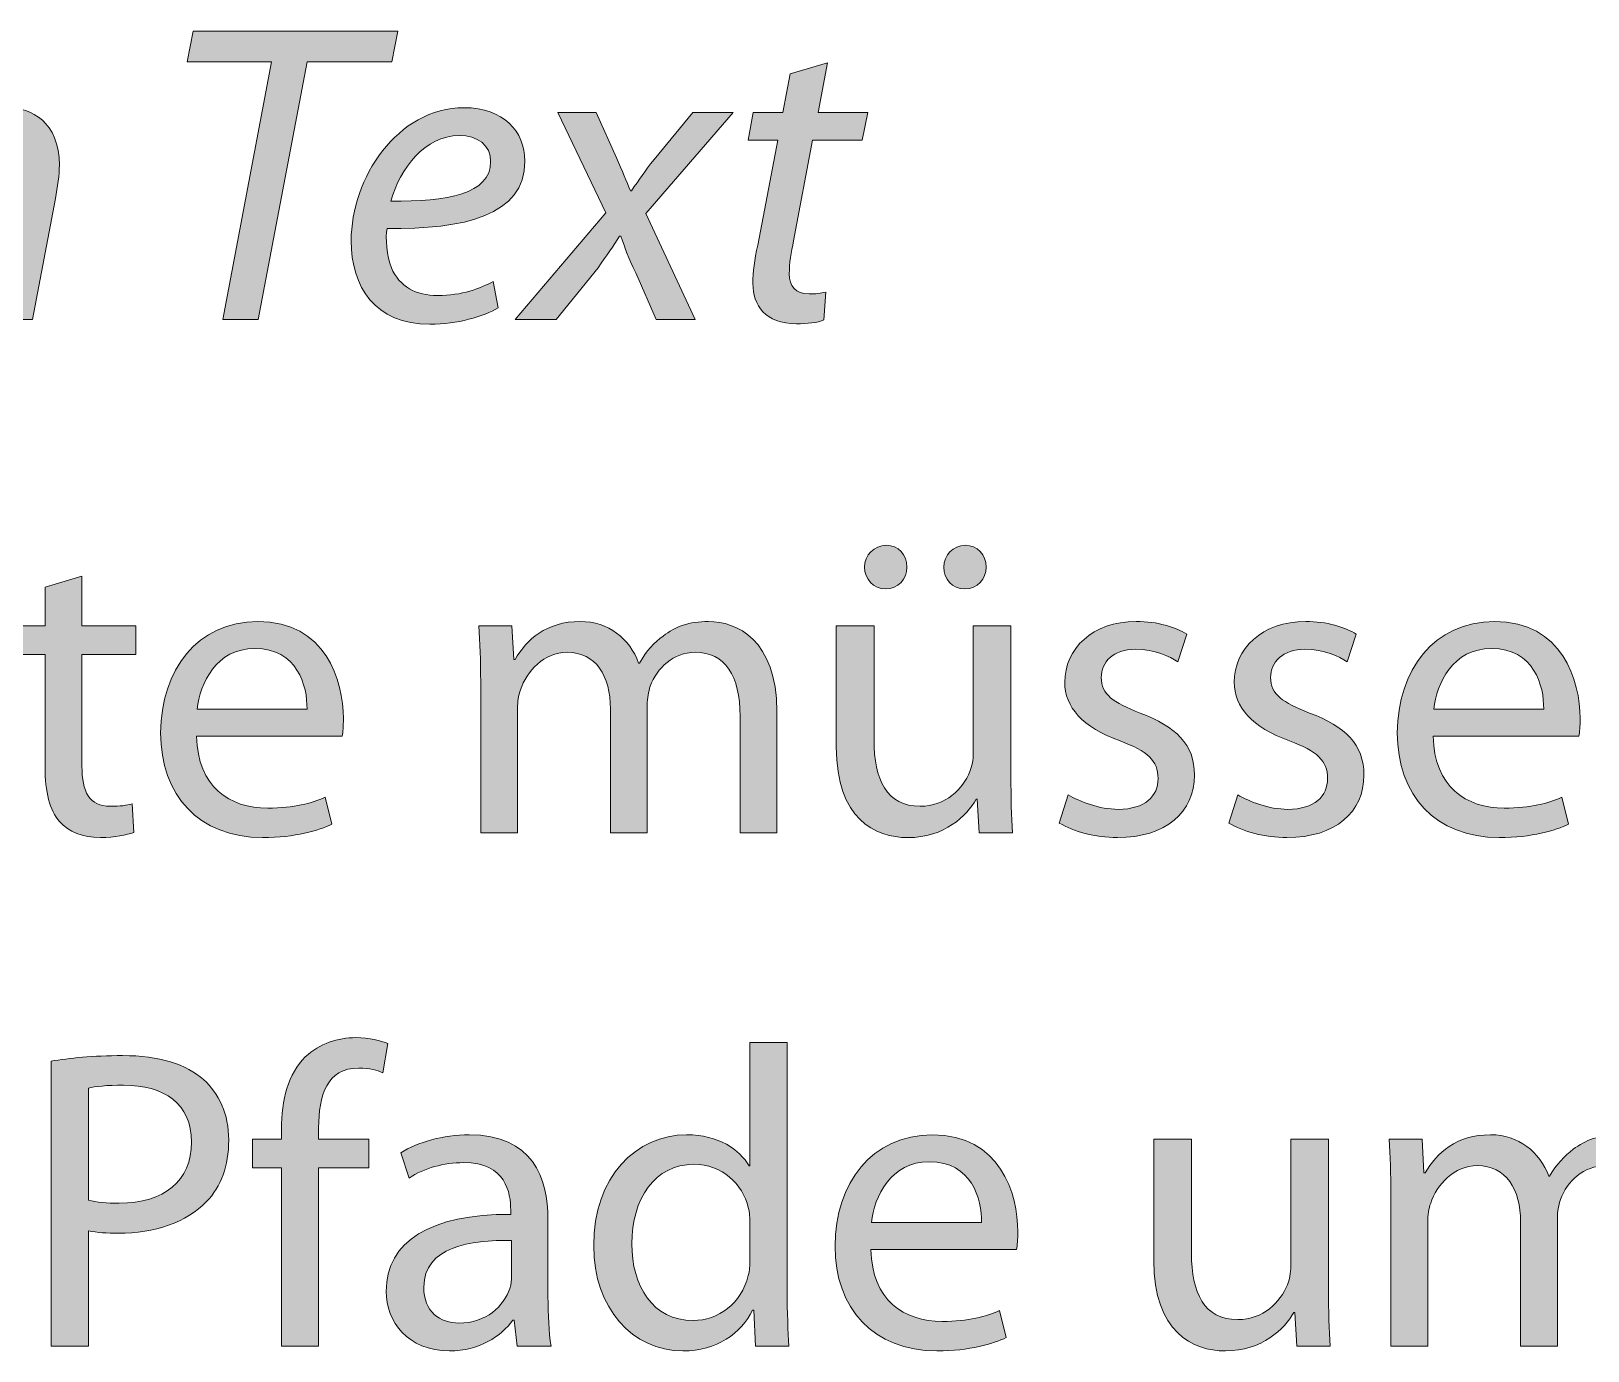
# Model space of a CAD drawing. Header units: inches. Extents: x 0 to 395, y 0 to 191.
# Drawn here: x 359.15 to 376.61, y 140.39 to 155.2 of the extents above; entities that cross this region are included whole.
import ezdxf

# ---------------------------------------------------------------- set-up
doc = ezdxf.new("R2010")
doc.units = ezdxf.units.IN
doc.header["$MEASUREMENT"] = 0
doc.layers.add('Template', color=7, linetype='Continuous')

# ---------------------------------------------------------------- blocks, each defined once
blk = doc.blocks.new('block 3')
at = {"layer": 'Template', "true_color": 0xf6921e}
h = blk.add_hatch(color=30, dxfattribs=at)
h.dxf.hatch_style = 2
h.paths.add_polyline_path([(361.847, 154.853), (360.901, 154.853), (360.968, 155.198), (363.263, 155.198), (363.196, 154.853), (362.246, 154.853), (361.698, 151.962), (361.3, 151.962)])
h = blk.add_hatch(color=30, dxfattribs=at)
h.dxf.hatch_style = 2
edge = h.paths.add_edge_path()
edge.add_spline(control_points=[(368.082, 154.843), (368.082, 154.843), (367.977, 154.286), (367.977, 154.286), (367.977, 154.286), (368.534, 154.286), (368.534, 154.286), (368.534, 154.286), (368.471, 153.974), (368.471, 153.974), (368.471, 153.974), (367.914, 153.974), (367.914, 153.974), (367.914, 153.974), (367.703, 152.845), (367.703, 152.845), (367.674, 152.716), (367.655, 152.596), (367.655, 152.476), (367.655, 152.337), (367.722, 152.25), (367.876, 152.25), (367.948, 152.25), (368.01, 152.255), (368.063, 152.269), (368.063, 152.269), (368.044, 151.957), (368.044, 151.957), (367.972, 151.928), (367.851, 151.914), (367.736, 151.914), (367.386, 151.914), (367.246, 152.125), (367.246, 152.366), (367.246, 152.5), (367.266, 152.629), (367.3, 152.798), (367.3, 152.798), (367.525, 153.974), (367.525, 153.974), (367.525, 153.974), (367.194, 153.974), (367.194, 153.974), (367.194, 153.974), (367.251, 154.286), (367.251, 154.286), (367.251, 154.286), (367.583, 154.286), (367.583, 154.286), (367.583, 154.286), (367.664, 154.718), (367.664, 154.718), (367.664, 154.718), (368.082, 154.843), (368.082, 154.843)], knot_values=[0, 0, 0, 0, 1, 1, 1, 2, 2, 2, 3, 3, 3, 4, 4, 4, 5, 5, 5, 6, 6, 6, 7, 7, 7, 8, 8, 8, 9, 9, 9, 10, 10, 10, 11, 11, 11, 12, 12, 12, 13, 13, 13, 14, 14, 14, 15, 15, 15, 16, 16, 16, 17, 17, 17, 18, 18, 18, 18], degree=3, periodic=1)
h = blk.add_hatch(color=30, dxfattribs=at)
h.dxf.hatch_style = 2
edge = h.paths.add_edge_path()
edge.add_spline(control_points=[(357.292, 151.962), (357.292, 151.962), (357.599, 153.609), (357.599, 153.609), (357.652, 153.868), (357.685, 154.094), (357.709, 154.286), (357.709, 154.286), (358.065, 154.286), (358.065, 154.286), (358.065, 154.286), (358.007, 153.83), (358.007, 153.83), (358.007, 153.83), (358.016, 153.83), (358.016, 153.83), (358.223, 154.156), (358.54, 154.339), (358.876, 154.339), (359.155, 154.339), (359.467, 154.18), (359.467, 153.695), (359.467, 153.59), (359.448, 153.446), (359.423, 153.321), (359.423, 153.321), (359.164, 151.962), (359.164, 151.962), (359.164, 151.962), (358.77, 151.962), (358.77, 151.962), (358.77, 151.962), (359.025, 153.306), (359.025, 153.306), (359.039, 153.398), (359.054, 153.503), (359.054, 153.604), (359.054, 153.835), (358.962, 154.007), (358.689, 154.007), (358.405, 154.007), (358.002, 153.667), (357.897, 153.09), (357.897, 153.09), (357.685, 151.962), (357.685, 151.962), (357.685, 151.962), (357.292, 151.962), (357.292, 151.962)], knot_values=[0, 0, 0, 0, 1, 1, 1, 2, 2, 2, 3, 3, 3, 4, 4, 4, 5, 5, 5, 6, 6, 6, 7, 7, 7, 8, 8, 8, 9, 9, 9, 10, 10, 10, 11, 11, 11, 12, 12, 12, 13, 13, 13, 14, 14, 14, 15, 15, 15, 16, 16, 16, 16], degree=3, periodic=1)
h = blk.add_hatch(color=30, dxfattribs=at)
h.dxf.hatch_style = 2
edge = h.paths.add_edge_path()
edge.add_spline(control_points=[(364.391, 152.092), (364.218, 151.996), (363.935, 151.909), (363.623, 151.909), (363.008, 151.909), (362.74, 152.332), (362.74, 152.845), (362.74, 153.547), (363.258, 154.339), (364.007, 154.339), (364.449, 154.339), (364.689, 154.075), (364.689, 153.739), (364.689, 153.129), (364.002, 152.971), (363.143, 152.985), (363.123, 152.884), (363.138, 152.668), (363.191, 152.543), (363.282, 152.332), (363.469, 152.231), (363.709, 152.231), (363.983, 152.231), (364.189, 152.313), (364.333, 152.389), (364.333, 152.389), (364.391, 152.092), (364.391, 152.092)], knot_values=[0, 0, 0, 0, 1, 1, 1, 2, 2, 2, 3, 3, 3, 4, 4, 4, 5, 5, 5, 6, 6, 6, 7, 7, 7, 8, 8, 8, 9, 9, 9, 9], degree=3, periodic=1)
edge = h.paths.add_edge_path()
edge.add_spline(control_points=[(363.95, 154.027), (363.57, 154.027), (363.287, 153.657), (363.186, 153.292), (363.815, 153.283), (364.305, 153.369), (364.305, 153.734), (364.305, 153.921), (364.161, 154.027), (363.95, 154.027)], knot_values=[0, 0, 0, 0, 1, 1, 1, 2, 2, 2, 3, 3, 3, 3], degree=3, periodic=1)
h = blk.add_hatch(color=30, dxfattribs=at)
h.dxf.hatch_style = 2
edge = h.paths.add_edge_path()
edge.add_spline(control_points=[(365.49, 154.286), (365.49, 154.286), (365.715, 153.777), (365.715, 153.777), (365.783, 153.628), (365.826, 153.513), (365.874, 153.407), (365.874, 153.407), (365.884, 153.407), (365.884, 153.407), (365.975, 153.537), (366.028, 153.619), (366.138, 153.758), (366.138, 153.758), (366.571, 154.286), (366.571, 154.286), (366.571, 154.286), (367.027, 154.286), (367.027, 154.286), (367.027, 154.286), (366.047, 153.153), (366.047, 153.153), (366.047, 153.153), (366.599, 151.962), (366.599, 151.962), (366.599, 151.962), (366.162, 151.962), (366.162, 151.962), (366.162, 151.962), (365.932, 152.485), (365.932, 152.485), (365.85, 152.658), (365.816, 152.75), (365.764, 152.899), (365.764, 152.899), (365.749, 152.899), (365.749, 152.899), (365.682, 152.788), (365.61, 152.683), (365.509, 152.543), (365.509, 152.543), (365.039, 151.962), (365.039, 151.962), (365.039, 151.962), (364.578, 151.962), (364.578, 151.962), (364.578, 151.962), (365.596, 153.158), (365.596, 153.158), (365.596, 153.158), (365.058, 154.286), (365.058, 154.286), (365.058, 154.286), (365.49, 154.286), (365.49, 154.286)], knot_values=[0, 0, 0, 0, 1, 1, 1, 2, 2, 2, 3, 3, 3, 4, 4, 4, 5, 5, 5, 6, 6, 6, 7, 7, 7, 8, 8, 8, 9, 9, 9, 10, 10, 10, 11, 11, 11, 12, 12, 12, 13, 13, 13, 14, 14, 14, 15, 15, 15, 16, 16, 16, 17, 17, 17, 18, 18, 18, 18], degree=3, periodic=1)
h = blk.add_hatch(color=30, dxfattribs=at)
h.dxf.hatch_style = 2
edge = h.paths.add_edge_path()
edge.add_spline(control_points=[(370.141, 146.841), (370.141, 146.596), (370.146, 146.385), (370.16, 146.202), (370.16, 146.202), (369.786, 146.202), (369.786, 146.202), (369.786, 146.202), (369.762, 146.581), (369.762, 146.581), (369.762, 146.581), (369.752, 146.581), (369.752, 146.581), (369.647, 146.394), (369.397, 146.149), (368.984, 146.149), (368.619, 146.149), (368.182, 146.356), (368.182, 147.167), (368.182, 147.167), (368.182, 148.526), (368.182, 148.526), (368.182, 148.526), (368.605, 148.526), (368.605, 148.526), (368.605, 148.526), (368.605, 147.244), (368.605, 147.244), (368.605, 146.802), (368.744, 146.5), (369.123, 146.5), (369.407, 146.5), (369.604, 146.697), (369.68, 146.889), (369.704, 146.946), (369.719, 147.023), (369.719, 147.105), (369.719, 147.105), (369.719, 148.526), (369.719, 148.526), (369.719, 148.526), (370.141, 148.526), (370.141, 148.526), (370.141, 148.526), (370.141, 146.841), (370.141, 146.841)], knot_values=[0, 0, 0, 0, 1, 1, 1, 2, 2, 2, 3, 3, 3, 4, 4, 4, 5, 5, 5, 6, 6, 6, 7, 7, 7, 8, 8, 8, 9, 9, 9, 10, 10, 10, 11, 11, 11, 12, 12, 12, 13, 13, 13, 14, 14, 14, 15, 15, 15, 15], degree=3, periodic=1)
edge = h.paths.add_edge_path()
edge.add_spline(control_points=[(368.499, 149.184), (368.499, 149.318), (368.605, 149.429), (368.744, 149.429), (368.874, 149.429), (368.975, 149.323), (368.975, 149.184), (368.975, 149.054), (368.878, 148.939), (368.734, 148.939), (368.6, 148.939), (368.499, 149.054), (368.499, 149.184)], knot_values=[0, 0, 0, 0, 1, 1, 1, 2, 2, 2, 3, 3, 3, 4, 4, 4, 4], degree=3, periodic=1)
edge = h.paths.add_edge_path()
edge.add_spline(control_points=[(369.387, 149.184), (369.387, 149.318), (369.493, 149.429), (369.628, 149.429), (369.762, 149.429), (369.863, 149.323), (369.863, 149.184), (369.863, 149.054), (369.767, 148.939), (369.623, 148.939), (369.483, 148.939), (369.387, 149.054), (369.387, 149.184)], knot_values=[0, 0, 0, 0, 1, 1, 1, 2, 2, 2, 3, 3, 3, 4, 4, 4, 4], degree=3, periodic=1)
h = blk.add_hatch(color=30, dxfattribs=at)
h.dxf.hatch_style = 2
edge = h.paths.add_edge_path()
edge.add_spline(control_points=[(359.72, 149.083), (359.72, 149.083), (359.72, 148.526), (359.72, 148.526), (359.72, 148.526), (360.325, 148.526), (360.325, 148.526), (360.325, 148.526), (360.325, 148.204), (360.325, 148.204), (360.325, 148.204), (359.72, 148.204), (359.72, 148.204), (359.72, 148.204), (359.72, 146.951), (359.72, 146.951), (359.72, 146.663), (359.802, 146.5), (360.037, 146.5), (360.152, 146.5), (360.22, 146.509), (360.282, 146.529), (360.282, 146.529), (360.301, 146.207), (360.301, 146.207), (360.22, 146.178), (360.09, 146.149), (359.927, 146.149), (359.73, 146.149), (359.572, 146.216), (359.471, 146.327), (359.355, 146.457), (359.307, 146.663), (359.307, 146.936), (359.307, 146.936), (359.307, 148.204), (359.307, 148.204), (359.307, 148.204), (358.947, 148.204), (358.947, 148.204), (358.947, 148.204), (358.947, 148.526), (358.947, 148.526), (358.947, 148.526), (359.307, 148.526), (359.307, 148.526), (359.307, 148.526), (359.307, 148.958), (359.307, 148.958), (359.307, 148.958), (359.72, 149.083), (359.72, 149.083)], knot_values=[0, 0, 0, 0, 1, 1, 1, 2, 2, 2, 3, 3, 3, 4, 4, 4, 5, 5, 5, 6, 6, 6, 7, 7, 7, 8, 8, 8, 9, 9, 9, 10, 10, 10, 11, 11, 11, 12, 12, 12, 13, 13, 13, 14, 14, 14, 15, 15, 15, 16, 16, 16, 17, 17, 17, 17], degree=3, periodic=1)
h = blk.add_hatch(color=30, dxfattribs=at)
h.dxf.hatch_style = 2
edge = h.paths.add_edge_path()
edge.add_spline(control_points=[(361.007, 147.287), (361.016, 146.716), (361.376, 146.48), (361.804, 146.48), (362.106, 146.48), (362.293, 146.533), (362.447, 146.601), (362.447, 146.601), (362.524, 146.298), (362.524, 146.298), (362.375, 146.231), (362.116, 146.149), (361.746, 146.149), (361.031, 146.149), (360.603, 146.624), (360.603, 147.325), (360.603, 148.026), (361.016, 148.574), (361.693, 148.574), (362.456, 148.574), (362.653, 147.911), (362.653, 147.484), (362.653, 147.397), (362.649, 147.335), (362.639, 147.287), (362.639, 147.287), (361.007, 147.287), (361.007, 147.287)], knot_values=[0, 0, 0, 0, 1, 1, 1, 2, 2, 2, 3, 3, 3, 4, 4, 4, 5, 5, 5, 6, 6, 6, 7, 7, 7, 8, 8, 8, 9, 9, 9, 9], degree=3, periodic=1)
edge = h.paths.add_edge_path()
edge.add_spline(control_points=[(362.245, 147.59), (362.25, 147.854), (362.135, 148.271), (361.66, 148.271), (361.227, 148.271), (361.045, 147.882), (361.012, 147.59), (361.012, 147.59), (362.245, 147.59), (362.245, 147.59)], knot_values=[0, 0, 0, 0, 1, 1, 1, 2, 2, 2, 3, 3, 3, 3], degree=3, periodic=1)
h = blk.add_hatch(color=30, dxfattribs=at)
h.dxf.hatch_style = 2
edge = h.paths.add_edge_path()
edge.add_spline(control_points=[(364.193, 147.897), (364.193, 148.142), (364.184, 148.334), (364.174, 148.526), (364.174, 148.526), (364.544, 148.526), (364.544, 148.526), (364.544, 148.526), (364.563, 148.147), (364.563, 148.147), (364.563, 148.147), (364.578, 148.147), (364.578, 148.147), (364.707, 148.367), (364.923, 148.574), (365.312, 148.574), (365.625, 148.574), (365.864, 148.382), (365.965, 148.108), (365.965, 148.108), (365.975, 148.108), (365.975, 148.108), (366.047, 148.242), (366.143, 148.339), (366.239, 148.411), (366.378, 148.516), (366.527, 148.574), (366.748, 148.574), (367.06, 148.574), (367.516, 148.372), (367.516, 147.565), (367.516, 147.565), (367.516, 146.202), (367.516, 146.202), (367.516, 146.202), (367.103, 146.202), (367.103, 146.202), (367.103, 146.202), (367.103, 147.513), (367.103, 147.513), (367.103, 147.964), (366.935, 148.228), (366.599, 148.228), (366.354, 148.228), (366.172, 148.051), (366.095, 147.849), (366.076, 147.786), (366.061, 147.714), (366.061, 147.637), (366.061, 147.637), (366.061, 146.202), (366.061, 146.202), (366.061, 146.202), (365.648, 146.202), (365.648, 146.202), (365.648, 146.202), (365.648, 147.594), (365.648, 147.594), (365.648, 147.964), (365.485, 148.228), (365.164, 148.228), (364.904, 148.228), (364.707, 148.017), (364.64, 147.806), (364.616, 147.748), (364.606, 147.671), (364.606, 147.599), (364.606, 147.599), (364.606, 146.202), (364.606, 146.202), (364.606, 146.202), (364.193, 146.202), (364.193, 146.202), (364.193, 146.202), (364.193, 147.897), (364.193, 147.897)], knot_values=[0, 0, 0, 0, 1, 1, 1, 2, 2, 2, 3, 3, 3, 4, 4, 4, 5, 5, 5, 6, 6, 6, 7, 7, 7, 8, 8, 8, 9, 9, 9, 10, 10, 10, 11, 11, 11, 12, 12, 12, 13, 13, 13, 14, 14, 14, 15, 15, 15, 16, 16, 16, 17, 17, 17, 18, 18, 18, 19, 19, 19, 20, 20, 20, 21, 21, 21, 22, 22, 22, 23, 23, 23, 24, 24, 24, 25, 25, 25, 25], degree=3, periodic=1)
h = blk.add_hatch(color=30, dxfattribs=at)
h.dxf.hatch_style = 2
edge = h.paths.add_edge_path()
edge.add_spline(control_points=[(370.784, 146.629), (370.913, 146.552), (371.134, 146.466), (371.345, 146.466), (371.648, 146.466), (371.792, 146.615), (371.792, 146.812), (371.792, 147.013), (371.672, 147.119), (371.365, 147.234), (370.942, 147.388), (370.745, 147.614), (370.745, 147.892), (370.745, 148.267), (371.053, 148.574), (371.547, 148.574), (371.782, 148.574), (371.989, 148.512), (372.114, 148.43), (372.114, 148.43), (372.013, 148.123), (372.013, 148.123), (371.922, 148.18), (371.754, 148.262), (371.538, 148.262), (371.288, 148.262), (371.154, 148.118), (371.154, 147.945), (371.154, 147.753), (371.288, 147.666), (371.59, 147.546), (371.989, 147.397), (372.2, 147.196), (372.2, 146.85), (372.2, 146.437), (371.879, 146.149), (371.336, 146.149), (371.082, 146.149), (370.846, 146.216), (370.683, 146.312), (370.683, 146.312), (370.784, 146.629), (370.784, 146.629)], knot_values=[0, 0, 0, 0, 1, 1, 1, 2, 2, 2, 3, 3, 3, 4, 4, 4, 5, 5, 5, 6, 6, 6, 7, 7, 7, 8, 8, 8, 9, 9, 9, 10, 10, 10, 11, 11, 11, 12, 12, 12, 13, 13, 13, 14, 14, 14, 14], degree=3, periodic=1)
h = blk.add_hatch(color=30, dxfattribs=at)
h.dxf.hatch_style = 2
edge = h.paths.add_edge_path()
edge.add_spline(control_points=[(372.685, 146.629), (372.814, 146.552), (373.035, 146.466), (373.246, 146.466), (373.549, 146.466), (373.693, 146.615), (373.693, 146.812), (373.693, 147.013), (373.573, 147.119), (373.266, 147.234), (372.843, 147.388), (372.646, 147.614), (372.646, 147.892), (372.646, 148.267), (372.954, 148.574), (373.448, 148.574), (373.683, 148.574), (373.89, 148.512), (374.015, 148.43), (374.015, 148.43), (373.914, 148.123), (373.914, 148.123), (373.822, 148.18), (373.654, 148.262), (373.439, 148.262), (373.189, 148.262), (373.054, 148.118), (373.054, 147.945), (373.054, 147.753), (373.189, 147.666), (373.491, 147.546), (373.89, 147.397), (374.101, 147.196), (374.101, 146.85), (374.101, 146.437), (373.779, 146.149), (373.237, 146.149), (372.983, 146.149), (372.747, 146.216), (372.584, 146.312), (372.584, 146.312), (372.685, 146.629), (372.685, 146.629)], knot_values=[0, 0, 0, 0, 1, 1, 1, 2, 2, 2, 3, 3, 3, 4, 4, 4, 5, 5, 5, 6, 6, 6, 7, 7, 7, 8, 8, 8, 9, 9, 9, 10, 10, 10, 11, 11, 11, 12, 12, 12, 13, 13, 13, 14, 14, 14, 14], degree=3, periodic=1)
h = blk.add_hatch(color=30, dxfattribs=at)
h.dxf.hatch_style = 2
edge = h.paths.add_edge_path()
edge.add_spline(control_points=[(374.878, 147.287), (374.888, 146.716), (375.248, 146.48), (375.675, 146.48), (375.978, 146.48), (376.165, 146.533), (376.319, 146.601), (376.319, 146.601), (376.396, 146.298), (376.396, 146.298), (376.247, 146.231), (375.987, 146.149), (375.618, 146.149), (374.902, 146.149), (374.475, 146.624), (374.475, 147.325), (374.475, 148.026), (374.888, 148.574), (375.565, 148.574), (376.328, 148.574), (376.526, 147.911), (376.526, 147.484), (376.526, 147.397), (376.521, 147.335), (376.511, 147.287), (376.511, 147.287), (374.878, 147.287), (374.878, 147.287)], knot_values=[0, 0, 0, 0, 1, 1, 1, 2, 2, 2, 3, 3, 3, 4, 4, 4, 5, 5, 5, 6, 6, 6, 7, 7, 7, 8, 8, 8, 9, 9, 9, 9], degree=3, periodic=1)
edge = h.paths.add_edge_path()
edge.add_spline(control_points=[(376.117, 147.59), (376.122, 147.854), (376.007, 148.271), (375.531, 148.271), (375.099, 148.271), (374.917, 147.882), (374.883, 147.59), (374.883, 147.59), (376.117, 147.59), (376.117, 147.59)], knot_values=[0, 0, 0, 0, 1, 1, 1, 2, 2, 2, 3, 3, 3, 3], degree=3, periodic=1)
h = blk.add_hatch(color=30, dxfattribs=at)
h.dxf.hatch_style = 2
edge = h.paths.add_edge_path()
edge.add_spline(control_points=[(361.957, 140.442), (361.957, 140.442), (361.957, 142.444), (361.957, 142.444), (361.957, 142.444), (361.635, 142.444), (361.635, 142.444), (361.635, 142.444), (361.635, 142.766), (361.635, 142.766), (361.635, 142.766), (361.957, 142.766), (361.957, 142.766), (361.957, 142.766), (361.957, 142.876), (361.957, 142.876), (361.957, 143.203), (362.034, 143.501), (362.226, 143.688), (362.384, 143.842), (362.596, 143.904), (362.793, 143.904), (362.946, 143.904), (363.071, 143.87), (363.153, 143.837), (363.153, 143.837), (363.095, 143.51), (363.095, 143.51), (363.032, 143.539), (362.951, 143.563), (362.826, 143.563), (362.466, 143.563), (362.375, 143.251), (362.375, 142.891), (362.375, 142.891), (362.375, 142.766), (362.375, 142.766), (362.375, 142.766), (362.937, 142.766), (362.937, 142.766), (362.937, 142.766), (362.937, 142.444), (362.937, 142.444), (362.937, 142.444), (362.375, 142.444), (362.375, 142.444), (362.375, 142.444), (362.375, 140.442), (362.375, 140.442), (362.375, 140.442), (361.957, 140.442), (361.957, 140.442)], knot_values=[0, 0, 0, 0, 1, 1, 1, 2, 2, 2, 3, 3, 3, 4, 4, 4, 5, 5, 5, 6, 6, 6, 7, 7, 7, 8, 8, 8, 9, 9, 9, 10, 10, 10, 11, 11, 11, 12, 12, 12, 13, 13, 13, 14, 14, 14, 15, 15, 15, 16, 16, 16, 17, 17, 17, 17], degree=3, periodic=1)
h = blk.add_hatch(color=30, dxfattribs=at)
h.dxf.hatch_style = 2
edge = h.paths.add_edge_path()
edge.add_spline(control_points=[(367.631, 143.851), (367.631, 143.851), (367.631, 141.042), (367.631, 141.042), (367.631, 140.836), (367.641, 140.601), (367.65, 140.442), (367.65, 140.442), (367.276, 140.442), (367.276, 140.442), (367.276, 140.442), (367.257, 140.846), (367.257, 140.846), (367.257, 140.846), (367.242, 140.846), (367.242, 140.846), (367.118, 140.586), (366.839, 140.389), (366.46, 140.389), (365.898, 140.389), (365.461, 140.865), (365.461, 141.57), (365.456, 142.343), (365.941, 142.814), (366.503, 142.814), (366.863, 142.814), (367.098, 142.646), (367.204, 142.464), (367.204, 142.464), (367.213, 142.464), (367.213, 142.464), (367.213, 142.464), (367.213, 143.851), (367.213, 143.851), (367.213, 143.851), (367.631, 143.851), (367.631, 143.851)], knot_values=[0, 0, 0, 0, 1, 1, 1, 2, 2, 2, 3, 3, 3, 4, 4, 4, 5, 5, 5, 6, 6, 6, 7, 7, 7, 8, 8, 8, 9, 9, 9, 10, 10, 10, 11, 11, 11, 12, 12, 12, 12], degree=3, periodic=1)
edge = h.paths.add_edge_path()
edge.add_spline(control_points=[(367.213, 141.82), (367.213, 141.873), (367.209, 141.945), (367.194, 141.998), (367.132, 142.262), (366.901, 142.483), (366.584, 142.483), (366.147, 142.483), (365.888, 142.098), (365.888, 141.59), (365.888, 141.119), (366.123, 140.73), (366.575, 140.73), (366.858, 140.73), (367.118, 140.922), (367.194, 141.234), (367.209, 141.292), (367.213, 141.35), (367.213, 141.417), (367.213, 141.417), (367.213, 141.82), (367.213, 141.82)], knot_values=[0, 0, 0, 0, 1, 1, 1, 2, 2, 2, 3, 3, 3, 4, 4, 4, 5, 5, 5, 6, 6, 6, 7, 7, 7, 7], degree=3, periodic=1)
h = blk.add_hatch(color=30, dxfattribs=at)
h.dxf.hatch_style = 2
edge = h.paths.add_edge_path()
edge.add_spline(control_points=[(359.375, 143.64), (359.576, 143.674), (359.84, 143.703), (360.176, 143.703), (360.59, 143.703), (360.892, 143.606), (361.084, 143.433), (361.257, 143.28), (361.367, 143.045), (361.367, 142.756), (361.367, 142.464), (361.281, 142.233), (361.118, 142.065), (360.892, 141.83), (360.537, 141.71), (360.129, 141.71), (360.004, 141.71), (359.888, 141.714), (359.793, 141.738), (359.793, 141.738), (359.793, 140.442), (359.793, 140.442), (359.793, 140.442), (359.375, 140.442), (359.375, 140.442), (359.375, 140.442), (359.375, 143.64), (359.375, 143.64)], knot_values=[0, 0, 0, 0, 1, 1, 1, 2, 2, 2, 3, 3, 3, 4, 4, 4, 5, 5, 5, 6, 6, 6, 7, 7, 7, 8, 8, 8, 9, 9, 9, 9], degree=3, periodic=1)
edge = h.paths.add_edge_path()
edge.add_spline(control_points=[(359.793, 142.08), (359.884, 142.055), (359.999, 142.046), (360.138, 142.046), (360.642, 142.046), (360.95, 142.296), (360.95, 142.732), (360.95, 143.165), (360.642, 143.371), (360.186, 143.371), (360.004, 143.371), (359.864, 143.357), (359.793, 143.337), (359.793, 143.337), (359.793, 142.08), (359.793, 142.08)], knot_values=[0, 0, 0, 0, 1, 1, 1, 2, 2, 2, 3, 3, 3, 4, 4, 4, 5, 5, 5, 5], degree=3, periodic=1)
h = blk.add_hatch(color=30, dxfattribs=at)
h.dxf.hatch_style = 2
edge = h.paths.add_edge_path()
edge.add_spline(control_points=[(364.948, 140.999), (364.948, 140.797), (364.958, 140.601), (364.982, 140.442), (364.982, 140.442), (364.602, 140.442), (364.602, 140.442), (364.602, 140.442), (364.569, 140.735), (364.569, 140.735), (364.569, 140.735), (364.554, 140.735), (364.554, 140.735), (364.425, 140.553), (364.175, 140.389), (363.843, 140.389), (363.373, 140.389), (363.133, 140.72), (363.133, 141.057), (363.133, 141.619), (363.633, 141.926), (364.53, 141.921), (364.53, 141.921), (364.53, 141.969), (364.53, 141.969), (364.53, 142.156), (364.477, 142.507), (364.002, 142.502), (363.781, 142.502), (363.555, 142.44), (363.392, 142.329), (363.392, 142.329), (363.296, 142.612), (363.296, 142.612), (363.488, 142.732), (363.772, 142.814), (364.065, 142.814), (364.775, 142.814), (364.948, 142.329), (364.948, 141.868), (364.948, 141.868), (364.948, 140.999), (364.948, 140.999)], knot_values=[0, 0, 0, 0, 1, 1, 1, 2, 2, 2, 3, 3, 3, 4, 4, 4, 5, 5, 5, 6, 6, 6, 7, 7, 7, 8, 8, 8, 9, 9, 9, 10, 10, 10, 11, 11, 11, 12, 12, 12, 13, 13, 13, 14, 14, 14, 14], degree=3, periodic=1)
edge = h.paths.add_edge_path()
edge.add_spline(control_points=[(364.54, 141.628), (364.079, 141.638), (363.555, 141.556), (363.555, 141.105), (363.555, 140.826), (363.738, 140.701), (363.949, 140.701), (364.256, 140.701), (364.453, 140.893), (364.521, 141.09), (364.535, 141.138), (364.54, 141.186), (364.54, 141.225), (364.54, 141.225), (364.54, 141.628), (364.54, 141.628)], knot_values=[0, 0, 0, 0, 1, 1, 1, 2, 2, 2, 3, 3, 3, 4, 4, 4, 5, 5, 5, 5], degree=3, periodic=1)
h = blk.add_hatch(color=30, dxfattribs=at)
h.dxf.hatch_style = 2
edge = h.paths.add_edge_path()
edge.add_spline(control_points=[(368.571, 141.527), (368.581, 140.956), (368.941, 140.72), (369.369, 140.72), (369.671, 140.72), (369.858, 140.774), (370.012, 140.841), (370.012, 140.841), (370.089, 140.538), (370.089, 140.538), (369.94, 140.471), (369.681, 140.389), (369.311, 140.389), (368.596, 140.389), (368.168, 140.865), (368.168, 141.566), (368.168, 142.267), (368.581, 142.814), (369.258, 142.814), (370.022, 142.814), (370.218, 142.152), (370.218, 141.724), (370.218, 141.638), (370.213, 141.575), (370.204, 141.527), (370.204, 141.527), (368.571, 141.527), (368.571, 141.527)], knot_values=[0, 0, 0, 0, 1, 1, 1, 2, 2, 2, 3, 3, 3, 4, 4, 4, 5, 5, 5, 6, 6, 6, 7, 7, 7, 8, 8, 8, 9, 9, 9, 9], degree=3, periodic=1)
edge = h.paths.add_edge_path()
edge.add_spline(control_points=[(369.81, 141.83), (369.815, 142.094), (369.7, 142.512), (369.225, 142.512), (368.792, 142.512), (368.61, 142.123), (368.576, 141.83), (368.576, 141.83), (369.81, 141.83), (369.81, 141.83)], knot_values=[0, 0, 0, 0, 1, 1, 1, 2, 2, 2, 3, 3, 3, 3], degree=3, periodic=1)
h = blk.add_hatch(color=30, dxfattribs=at)
h.dxf.hatch_style = 2
edge = h.paths.add_edge_path()
edge.add_spline(control_points=[(373.703, 141.081), (373.703, 140.836), (373.708, 140.625), (373.722, 140.442), (373.722, 140.442), (373.348, 140.442), (373.348, 140.442), (373.348, 140.442), (373.324, 140.821), (373.324, 140.821), (373.324, 140.821), (373.314, 140.821), (373.314, 140.821), (373.209, 140.634), (372.959, 140.389), (372.546, 140.389), (372.181, 140.389), (371.744, 140.596), (371.744, 141.407), (371.744, 141.407), (371.744, 142.766), (371.744, 142.766), (371.744, 142.766), (372.166, 142.766), (372.166, 142.766), (372.166, 142.766), (372.166, 141.484), (372.166, 141.484), (372.166, 141.042), (372.306, 140.74), (372.685, 140.74), (372.968, 140.74), (373.165, 140.937), (373.242, 141.129), (373.266, 141.186), (373.28, 141.263), (373.28, 141.345), (373.28, 141.345), (373.28, 142.766), (373.28, 142.766), (373.28, 142.766), (373.703, 142.766), (373.703, 142.766), (373.703, 142.766), (373.703, 141.081), (373.703, 141.081)], knot_values=[0, 0, 0, 0, 1, 1, 1, 2, 2, 2, 3, 3, 3, 4, 4, 4, 5, 5, 5, 6, 6, 6, 7, 7, 7, 8, 8, 8, 9, 9, 9, 10, 10, 10, 11, 11, 11, 12, 12, 12, 13, 13, 13, 14, 14, 14, 15, 15, 15, 15], degree=3, periodic=1)
h = blk.add_hatch(color=30, dxfattribs=at)
h.dxf.hatch_style = 2
edge = h.paths.add_edge_path()
edge.add_spline(control_points=[(374.403, 142.137), (374.403, 142.382), (374.394, 142.574), (374.384, 142.766), (374.384, 142.766), (374.754, 142.766), (374.754, 142.766), (374.754, 142.766), (374.773, 142.387), (374.773, 142.387), (374.773, 142.387), (374.787, 142.387), (374.787, 142.387), (374.917, 142.608), (375.133, 142.814), (375.522, 142.814), (375.834, 142.814), (376.074, 142.622), (376.175, 142.348), (376.175, 142.348), (376.184, 142.348), (376.184, 142.348), (376.257, 142.483), (376.353, 142.579), (376.449, 142.651), (376.588, 142.756), (376.737, 142.814), (376.958, 142.814), (377.27, 142.814), (377.726, 142.612), (377.726, 141.806), (377.726, 141.806), (377.726, 140.442), (377.726, 140.442), (377.726, 140.442), (377.313, 140.442), (377.313, 140.442), (377.313, 140.442), (377.313, 141.753), (377.313, 141.753), (377.313, 142.204), (377.145, 142.468), (376.809, 142.468), (376.564, 142.468), (376.382, 142.291), (376.304, 142.089), (376.285, 142.026), (376.271, 141.954), (376.271, 141.878), (376.271, 141.878), (376.271, 140.442), (376.271, 140.442), (376.271, 140.442), (375.858, 140.442), (375.858, 140.442), (375.858, 140.442), (375.858, 141.835), (375.858, 141.835), (375.858, 142.204), (375.695, 142.468), (375.373, 142.468), (375.114, 142.468), (374.917, 142.257), (374.85, 142.046), (374.826, 141.988), (374.816, 141.911), (374.816, 141.839), (374.816, 141.839), (374.816, 140.442), (374.816, 140.442), (374.816, 140.442), (374.403, 140.442), (374.403, 140.442), (374.403, 140.442), (374.403, 142.137), (374.403, 142.137)], knot_values=[0, 0, 0, 0, 1, 1, 1, 2, 2, 2, 3, 3, 3, 4, 4, 4, 5, 5, 5, 6, 6, 6, 7, 7, 7, 8, 8, 8, 9, 9, 9, 10, 10, 10, 11, 11, 11, 12, 12, 12, 13, 13, 13, 14, 14, 14, 15, 15, 15, 16, 16, 16, 17, 17, 17, 18, 18, 18, 19, 19, 19, 20, 20, 20, 21, 21, 21, 22, 22, 22, 23, 23, 23, 24, 24, 24, 25, 25, 25, 25], degree=3, periodic=1)
at = {"layer": 'Template', "lineweight": 0}
blk.add_lwpolyline([(361.847, 154.853), (360.901, 154.853), (360.968, 155.198), (363.263, 155.198), (363.196, 154.853), (362.246, 154.853), (361.698, 151.962), (361.3, 151.962), (361.847, 154.853)], dxfattribs=at)
for points, knots in [([(368.082, 154.843), (368.082, 154.843), (367.977, 154.286), (367.977, 154.286), (367.977, 154.286), (368.534, 154.286), (368.534, 154.286), (368.534, 154.286), (368.471, 153.974), (368.471, 153.974), (368.471, 153.974), (367.914, 153.974), (367.914, 153.974), (367.914, 153.974), (367.703, 152.845), (367.703, 152.845), (367.674, 152.716), (367.655, 152.596), (367.655, 152.476), (367.655, 152.337), (367.722, 152.25), (367.876, 152.25), (367.948, 152.25), (368.01, 152.255), (368.063, 152.269), (368.063, 152.269), (368.044, 151.957), (368.044, 151.957), (367.972, 151.928), (367.851, 151.914), (367.736, 151.914), (367.386, 151.914), (367.246, 152.125), (367.246, 152.366), (367.246, 152.5), (367.266, 152.629), (367.3, 152.798), (367.3, 152.798), (367.525, 153.974), (367.525, 153.974), (367.525, 153.974), (367.194, 153.974), (367.194, 153.974), (367.194, 153.974), (367.251, 154.286), (367.251, 154.286), (367.251, 154.286), (367.583, 154.286), (367.583, 154.286), (367.583, 154.286), (367.664, 154.718), (367.664, 154.718), (367.664, 154.718), (368.082, 154.843), (368.082, 154.843)], [0, 0, 0, 0, 1, 1, 1, 2, 2, 2, 3, 3, 3, 4, 4, 4, 5, 5, 5, 6, 6, 6, 7, 7, 7, 8, 8, 8, 9, 9, 9, 10, 10, 10, 11, 11, 11, 12, 12, 12, 13, 13, 13, 14, 14, 14, 15, 15, 15, 16, 16, 16, 17, 17, 17, 18, 18, 18, 18]), ([(357.292, 151.962), (357.292, 151.962), (357.599, 153.609), (357.599, 153.609), (357.652, 153.868), (357.685, 154.094), (357.709, 154.286), (357.709, 154.286), (358.065, 154.286), (358.065, 154.286), (358.065, 154.286), (358.007, 153.83), (358.007, 153.83), (358.007, 153.83), (358.016, 153.83), (358.016, 153.83), (358.223, 154.156), (358.54, 154.339), (358.876, 154.339), (359.155, 154.339), (359.467, 154.18), (359.467, 153.695), (359.467, 153.59), (359.448, 153.446), (359.423, 153.321), (359.423, 153.321), (359.164, 151.962), (359.164, 151.962), (359.164, 151.962), (358.77, 151.962), (358.77, 151.962), (358.77, 151.962), (359.025, 153.306), (359.025, 153.306), (359.039, 153.398), (359.054, 153.503), (359.054, 153.604), (359.054, 153.835), (358.962, 154.007), (358.689, 154.007), (358.405, 154.007), (358.002, 153.667), (357.897, 153.09), (357.897, 153.09), (357.685, 151.962), (357.685, 151.962), (357.685, 151.962), (357.292, 151.962), (357.292, 151.962)], [0, 0, 0, 0, 1, 1, 1, 2, 2, 2, 3, 3, 3, 4, 4, 4, 5, 5, 5, 6, 6, 6, 7, 7, 7, 8, 8, 8, 9, 9, 9, 10, 10, 10, 11, 11, 11, 12, 12, 12, 13, 13, 13, 14, 14, 14, 15, 15, 15, 16, 16, 16, 16]), ([(364.391, 152.092), (364.218, 151.996), (363.935, 151.909), (363.623, 151.909), (363.008, 151.909), (362.74, 152.332), (362.74, 152.845), (362.74, 153.547), (363.258, 154.339), (364.007, 154.339), (364.449, 154.339), (364.689, 154.075), (364.689, 153.739), (364.689, 153.129), (364.002, 152.971), (363.143, 152.985), (363.123, 152.884), (363.138, 152.668), (363.191, 152.543), (363.282, 152.332), (363.469, 152.231), (363.709, 152.231), (363.983, 152.231), (364.189, 152.313), (364.333, 152.389), (364.333, 152.389), (364.391, 152.092), (364.391, 152.092)], [0, 0, 0, 0, 1, 1, 1, 2, 2, 2, 3, 3, 3, 4, 4, 4, 5, 5, 5, 6, 6, 6, 7, 7, 7, 8, 8, 8, 9, 9, 9, 9]), ([(365.49, 154.286), (365.49, 154.286), (365.715, 153.777), (365.715, 153.777), (365.783, 153.628), (365.826, 153.513), (365.874, 153.407), (365.874, 153.407), (365.884, 153.407), (365.884, 153.407), (365.975, 153.537), (366.028, 153.619), (366.138, 153.758), (366.138, 153.758), (366.571, 154.286), (366.571, 154.286), (366.571, 154.286), (367.027, 154.286), (367.027, 154.286), (367.027, 154.286), (366.047, 153.153), (366.047, 153.153), (366.047, 153.153), (366.599, 151.962), (366.599, 151.962), (366.599, 151.962), (366.162, 151.962), (366.162, 151.962), (366.162, 151.962), (365.932, 152.485), (365.932, 152.485), (365.85, 152.658), (365.816, 152.75), (365.764, 152.899), (365.764, 152.899), (365.749, 152.899), (365.749, 152.899), (365.682, 152.788), (365.61, 152.683), (365.509, 152.543), (365.509, 152.543), (365.039, 151.962), (365.039, 151.962), (365.039, 151.962), (364.578, 151.962), (364.578, 151.962), (364.578, 151.962), (365.596, 153.158), (365.596, 153.158), (365.596, 153.158), (365.058, 154.286), (365.058, 154.286), (365.058, 154.286), (365.49, 154.286), (365.49, 154.286)], [0, 0, 0, 0, 1, 1, 1, 2, 2, 2, 3, 3, 3, 4, 4, 4, 5, 5, 5, 6, 6, 6, 7, 7, 7, 8, 8, 8, 9, 9, 9, 10, 10, 10, 11, 11, 11, 12, 12, 12, 13, 13, 13, 14, 14, 14, 15, 15, 15, 16, 16, 16, 17, 17, 17, 18, 18, 18, 18]), ([(363.95, 154.027), (363.57, 154.027), (363.287, 153.657), (363.186, 153.292), (363.815, 153.283), (364.305, 153.369), (364.305, 153.734), (364.305, 153.921), (364.161, 154.027), (363.95, 154.027)], [0, 0, 0, 0, 1, 1, 1, 2, 2, 2, 3, 3, 3, 3]), ([(368.499, 149.184), (368.499, 149.318), (368.605, 149.429), (368.744, 149.429), (368.874, 149.429), (368.975, 149.323), (368.975, 149.184), (368.975, 149.054), (368.878, 148.939), (368.734, 148.939), (368.6, 148.939), (368.499, 149.054), (368.499, 149.184)], [0, 0, 0, 0, 1, 1, 1, 2, 2, 2, 3, 3, 3, 4, 4, 4, 4]), ([(369.387, 149.184), (369.387, 149.318), (369.493, 149.429), (369.628, 149.429), (369.762, 149.429), (369.863, 149.323), (369.863, 149.184), (369.863, 149.054), (369.767, 148.939), (369.623, 148.939), (369.483, 148.939), (369.387, 149.054), (369.387, 149.184)], [0, 0, 0, 0, 1, 1, 1, 2, 2, 2, 3, 3, 3, 4, 4, 4, 4]), ([(359.72, 149.083), (359.72, 149.083), (359.72, 148.526), (359.72, 148.526), (359.72, 148.526), (360.325, 148.526), (360.325, 148.526), (360.325, 148.526), (360.325, 148.204), (360.325, 148.204), (360.325, 148.204), (359.72, 148.204), (359.72, 148.204), (359.72, 148.204), (359.72, 146.951), (359.72, 146.951), (359.72, 146.663), (359.802, 146.5), (360.037, 146.5), (360.152, 146.5), (360.22, 146.509), (360.282, 146.529), (360.282, 146.529), (360.301, 146.207), (360.301, 146.207), (360.22, 146.178), (360.09, 146.149), (359.927, 146.149), (359.73, 146.149), (359.572, 146.216), (359.471, 146.327), (359.355, 146.457), (359.307, 146.663), (359.307, 146.936), (359.307, 146.936), (359.307, 148.204), (359.307, 148.204), (359.307, 148.204), (358.947, 148.204), (358.947, 148.204), (358.947, 148.204), (358.947, 148.526), (358.947, 148.526), (358.947, 148.526), (359.307, 148.526), (359.307, 148.526), (359.307, 148.526), (359.307, 148.958), (359.307, 148.958), (359.307, 148.958), (359.72, 149.083), (359.72, 149.083)], [0, 0, 0, 0, 1, 1, 1, 2, 2, 2, 3, 3, 3, 4, 4, 4, 5, 5, 5, 6, 6, 6, 7, 7, 7, 8, 8, 8, 9, 9, 9, 10, 10, 10, 11, 11, 11, 12, 12, 12, 13, 13, 13, 14, 14, 14, 15, 15, 15, 16, 16, 16, 17, 17, 17, 17]), ([(361.007, 147.287), (361.016, 146.716), (361.376, 146.48), (361.804, 146.48), (362.106, 146.48), (362.293, 146.533), (362.447, 146.601), (362.447, 146.601), (362.524, 146.298), (362.524, 146.298), (362.375, 146.231), (362.116, 146.149), (361.746, 146.149), (361.031, 146.149), (360.603, 146.624), (360.603, 147.325), (360.603, 148.026), (361.016, 148.574), (361.693, 148.574), (362.456, 148.574), (362.653, 147.911), (362.653, 147.484), (362.653, 147.397), (362.649, 147.335), (362.639, 147.287), (362.639, 147.287), (361.007, 147.287), (361.007, 147.287)], [0, 0, 0, 0, 1, 1, 1, 2, 2, 2, 3, 3, 3, 4, 4, 4, 5, 5, 5, 6, 6, 6, 7, 7, 7, 8, 8, 8, 9, 9, 9, 9]), ([(364.193, 147.897), (364.193, 148.142), (364.184, 148.334), (364.174, 148.526), (364.174, 148.526), (364.544, 148.526), (364.544, 148.526), (364.544, 148.526), (364.563, 148.147), (364.563, 148.147), (364.563, 148.147), (364.578, 148.147), (364.578, 148.147), (364.707, 148.367), (364.923, 148.574), (365.312, 148.574), (365.625, 148.574), (365.864, 148.382), (365.965, 148.108), (365.965, 148.108), (365.975, 148.108), (365.975, 148.108), (366.047, 148.242), (366.143, 148.339), (366.239, 148.411), (366.378, 148.516), (366.527, 148.574), (366.748, 148.574), (367.06, 148.574), (367.516, 148.372), (367.516, 147.565), (367.516, 147.565), (367.516, 146.202), (367.516, 146.202), (367.516, 146.202), (367.103, 146.202), (367.103, 146.202), (367.103, 146.202), (367.103, 147.513), (367.103, 147.513), (367.103, 147.964), (366.935, 148.228), (366.599, 148.228), (366.354, 148.228), (366.172, 148.051), (366.095, 147.849), (366.076, 147.786), (366.061, 147.714), (366.061, 147.637), (366.061, 147.637), (366.061, 146.202), (366.061, 146.202), (366.061, 146.202), (365.648, 146.202), (365.648, 146.202), (365.648, 146.202), (365.648, 147.594), (365.648, 147.594), (365.648, 147.964), (365.485, 148.228), (365.164, 148.228), (364.904, 148.228), (364.707, 148.017), (364.64, 147.806), (364.616, 147.748), (364.606, 147.671), (364.606, 147.599), (364.606, 147.599), (364.606, 146.202), (364.606, 146.202), (364.606, 146.202), (364.193, 146.202), (364.193, 146.202), (364.193, 146.202), (364.193, 147.897), (364.193, 147.897)], [0, 0, 0, 0, 1, 1, 1, 2, 2, 2, 3, 3, 3, 4, 4, 4, 5, 5, 5, 6, 6, 6, 7, 7, 7, 8, 8, 8, 9, 9, 9, 10, 10, 10, 11, 11, 11, 12, 12, 12, 13, 13, 13, 14, 14, 14, 15, 15, 15, 16, 16, 16, 17, 17, 17, 18, 18, 18, 19, 19, 19, 20, 20, 20, 21, 21, 21, 22, 22, 22, 23, 23, 23, 24, 24, 24, 25, 25, 25, 25]), ([(370.141, 146.841), (370.141, 146.596), (370.146, 146.385), (370.16, 146.202), (370.16, 146.202), (369.786, 146.202), (369.786, 146.202), (369.786, 146.202), (369.762, 146.581), (369.762, 146.581), (369.762, 146.581), (369.752, 146.581), (369.752, 146.581), (369.647, 146.394), (369.397, 146.149), (368.984, 146.149), (368.619, 146.149), (368.182, 146.356), (368.182, 147.167), (368.182, 147.167), (368.182, 148.526), (368.182, 148.526), (368.182, 148.526), (368.605, 148.526), (368.605, 148.526), (368.605, 148.526), (368.605, 147.244), (368.605, 147.244), (368.605, 146.802), (368.744, 146.5), (369.123, 146.5), (369.407, 146.5), (369.604, 146.697), (369.68, 146.889), (369.704, 146.946), (369.719, 147.023), (369.719, 147.105), (369.719, 147.105), (369.719, 148.526), (369.719, 148.526), (369.719, 148.526), (370.141, 148.526), (370.141, 148.526), (370.141, 148.526), (370.141, 146.841), (370.141, 146.841)], [0, 0, 0, 0, 1, 1, 1, 2, 2, 2, 3, 3, 3, 4, 4, 4, 5, 5, 5, 6, 6, 6, 7, 7, 7, 8, 8, 8, 9, 9, 9, 10, 10, 10, 11, 11, 11, 12, 12, 12, 13, 13, 13, 14, 14, 14, 15, 15, 15, 15]), ([(370.784, 146.629), (370.913, 146.552), (371.134, 146.466), (371.345, 146.466), (371.648, 146.466), (371.792, 146.615), (371.792, 146.812), (371.792, 147.013), (371.672, 147.119), (371.365, 147.234), (370.942, 147.388), (370.745, 147.614), (370.745, 147.892), (370.745, 148.267), (371.053, 148.574), (371.547, 148.574), (371.782, 148.574), (371.989, 148.512), (372.114, 148.43), (372.114, 148.43), (372.013, 148.123), (372.013, 148.123), (371.922, 148.18), (371.754, 148.262), (371.538, 148.262), (371.288, 148.262), (371.154, 148.118), (371.154, 147.945), (371.154, 147.753), (371.288, 147.666), (371.59, 147.546), (371.989, 147.397), (372.2, 147.196), (372.2, 146.85), (372.2, 146.437), (371.879, 146.149), (371.336, 146.149), (371.082, 146.149), (370.846, 146.216), (370.683, 146.312), (370.683, 146.312), (370.784, 146.629), (370.784, 146.629)], [0, 0, 0, 0, 1, 1, 1, 2, 2, 2, 3, 3, 3, 4, 4, 4, 5, 5, 5, 6, 6, 6, 7, 7, 7, 8, 8, 8, 9, 9, 9, 10, 10, 10, 11, 11, 11, 12, 12, 12, 13, 13, 13, 14, 14, 14, 14]), ([(372.685, 146.629), (372.814, 146.552), (373.035, 146.466), (373.246, 146.466), (373.549, 146.466), (373.693, 146.615), (373.693, 146.812), (373.693, 147.013), (373.573, 147.119), (373.266, 147.234), (372.843, 147.388), (372.646, 147.614), (372.646, 147.892), (372.646, 148.267), (372.954, 148.574), (373.448, 148.574), (373.683, 148.574), (373.89, 148.512), (374.015, 148.43), (374.015, 148.43), (373.914, 148.123), (373.914, 148.123), (373.822, 148.18), (373.654, 148.262), (373.439, 148.262), (373.189, 148.262), (373.054, 148.118), (373.054, 147.945), (373.054, 147.753), (373.189, 147.666), (373.491, 147.546), (373.89, 147.397), (374.101, 147.196), (374.101, 146.85), (374.101, 146.437), (373.779, 146.149), (373.237, 146.149), (372.983, 146.149), (372.747, 146.216), (372.584, 146.312), (372.584, 146.312), (372.685, 146.629), (372.685, 146.629)], [0, 0, 0, 0, 1, 1, 1, 2, 2, 2, 3, 3, 3, 4, 4, 4, 5, 5, 5, 6, 6, 6, 7, 7, 7, 8, 8, 8, 9, 9, 9, 10, 10, 10, 11, 11, 11, 12, 12, 12, 13, 13, 13, 14, 14, 14, 14]), ([(374.878, 147.287), (374.888, 146.716), (375.248, 146.48), (375.675, 146.48), (375.978, 146.48), (376.165, 146.533), (376.319, 146.601), (376.319, 146.601), (376.396, 146.298), (376.396, 146.298), (376.247, 146.231), (375.987, 146.149), (375.618, 146.149), (374.902, 146.149), (374.475, 146.624), (374.475, 147.325), (374.475, 148.026), (374.888, 148.574), (375.565, 148.574), (376.328, 148.574), (376.526, 147.911), (376.526, 147.484), (376.526, 147.397), (376.521, 147.335), (376.511, 147.287), (376.511, 147.287), (374.878, 147.287), (374.878, 147.287)], [0, 0, 0, 0, 1, 1, 1, 2, 2, 2, 3, 3, 3, 4, 4, 4, 5, 5, 5, 6, 6, 6, 7, 7, 7, 8, 8, 8, 9, 9, 9, 9]), ([(362.245, 147.59), (362.25, 147.854), (362.135, 148.271), (361.66, 148.271), (361.227, 148.271), (361.045, 147.882), (361.012, 147.59), (361.012, 147.59), (362.245, 147.59), (362.245, 147.59)], [0, 0, 0, 0, 1, 1, 1, 2, 2, 2, 3, 3, 3, 3]), ([(376.117, 147.59), (376.122, 147.854), (376.007, 148.271), (375.531, 148.271), (375.099, 148.271), (374.917, 147.882), (374.883, 147.59), (374.883, 147.59), (376.117, 147.59), (376.117, 147.59)], [0, 0, 0, 0, 1, 1, 1, 2, 2, 2, 3, 3, 3, 3]), ([(361.957, 140.442), (361.957, 140.442), (361.957, 142.444), (361.957, 142.444), (361.957, 142.444), (361.635, 142.444), (361.635, 142.444), (361.635, 142.444), (361.635, 142.766), (361.635, 142.766), (361.635, 142.766), (361.957, 142.766), (361.957, 142.766), (361.957, 142.766), (361.957, 142.876), (361.957, 142.876), (361.957, 143.203), (362.034, 143.501), (362.226, 143.688), (362.384, 143.842), (362.596, 143.904), (362.793, 143.904), (362.946, 143.904), (363.071, 143.87), (363.153, 143.837), (363.153, 143.837), (363.095, 143.51), (363.095, 143.51), (363.032, 143.539), (362.951, 143.563), (362.826, 143.563), (362.466, 143.563), (362.375, 143.251), (362.375, 142.891), (362.375, 142.891), (362.375, 142.766), (362.375, 142.766), (362.375, 142.766), (362.937, 142.766), (362.937, 142.766), (362.937, 142.766), (362.937, 142.444), (362.937, 142.444), (362.937, 142.444), (362.375, 142.444), (362.375, 142.444), (362.375, 142.444), (362.375, 140.442), (362.375, 140.442), (362.375, 140.442), (361.957, 140.442), (361.957, 140.442)], [0, 0, 0, 0, 1, 1, 1, 2, 2, 2, 3, 3, 3, 4, 4, 4, 5, 5, 5, 6, 6, 6, 7, 7, 7, 8, 8, 8, 9, 9, 9, 10, 10, 10, 11, 11, 11, 12, 12, 12, 13, 13, 13, 14, 14, 14, 15, 15, 15, 16, 16, 16, 17, 17, 17, 17]), ([(367.631, 143.851), (367.631, 143.851), (367.631, 141.042), (367.631, 141.042), (367.631, 140.836), (367.641, 140.601), (367.65, 140.442), (367.65, 140.442), (367.276, 140.442), (367.276, 140.442), (367.276, 140.442), (367.257, 140.846), (367.257, 140.846), (367.257, 140.846), (367.242, 140.846), (367.242, 140.846), (367.118, 140.586), (366.839, 140.389), (366.46, 140.389), (365.898, 140.389), (365.461, 140.865), (365.461, 141.57), (365.456, 142.343), (365.941, 142.814), (366.503, 142.814), (366.863, 142.814), (367.098, 142.646), (367.204, 142.464), (367.204, 142.464), (367.213, 142.464), (367.213, 142.464), (367.213, 142.464), (367.213, 143.851), (367.213, 143.851), (367.213, 143.851), (367.631, 143.851), (367.631, 143.851)], [0, 0, 0, 0, 1, 1, 1, 2, 2, 2, 3, 3, 3, 4, 4, 4, 5, 5, 5, 6, 6, 6, 7, 7, 7, 8, 8, 8, 9, 9, 9, 10, 10, 10, 11, 11, 11, 12, 12, 12, 12]), ([(359.375, 143.64), (359.576, 143.674), (359.84, 143.703), (360.176, 143.703), (360.59, 143.703), (360.892, 143.606), (361.084, 143.433), (361.257, 143.28), (361.367, 143.045), (361.367, 142.756), (361.367, 142.464), (361.281, 142.233), (361.118, 142.065), (360.892, 141.83), (360.537, 141.71), (360.129, 141.71), (360.004, 141.71), (359.888, 141.714), (359.793, 141.738), (359.793, 141.738), (359.793, 140.442), (359.793, 140.442), (359.793, 140.442), (359.375, 140.442), (359.375, 140.442), (359.375, 140.442), (359.375, 143.64), (359.375, 143.64)], [0, 0, 0, 0, 1, 1, 1, 2, 2, 2, 3, 3, 3, 4, 4, 4, 5, 5, 5, 6, 6, 6, 7, 7, 7, 8, 8, 8, 9, 9, 9, 9]), ([(359.793, 142.08), (359.884, 142.055), (359.999, 142.046), (360.138, 142.046), (360.642, 142.046), (360.95, 142.296), (360.95, 142.732), (360.95, 143.165), (360.642, 143.371), (360.186, 143.371), (360.004, 143.371), (359.864, 143.357), (359.793, 143.337), (359.793, 143.337), (359.793, 142.08), (359.793, 142.08)], [0, 0, 0, 0, 1, 1, 1, 2, 2, 2, 3, 3, 3, 4, 4, 4, 5, 5, 5, 5]), ([(364.948, 140.999), (364.948, 140.797), (364.958, 140.601), (364.982, 140.442), (364.982, 140.442), (364.602, 140.442), (364.602, 140.442), (364.602, 140.442), (364.569, 140.735), (364.569, 140.735), (364.569, 140.735), (364.554, 140.735), (364.554, 140.735), (364.425, 140.553), (364.175, 140.389), (363.843, 140.389), (363.373, 140.389), (363.133, 140.72), (363.133, 141.057), (363.133, 141.619), (363.633, 141.926), (364.53, 141.921), (364.53, 141.921), (364.53, 141.969), (364.53, 141.969), (364.53, 142.156), (364.477, 142.507), (364.002, 142.502), (363.781, 142.502), (363.555, 142.44), (363.392, 142.329), (363.392, 142.329), (363.296, 142.612), (363.296, 142.612), (363.488, 142.732), (363.772, 142.814), (364.065, 142.814), (364.775, 142.814), (364.948, 142.329), (364.948, 141.868), (364.948, 141.868), (364.948, 140.999), (364.948, 140.999)], [0, 0, 0, 0, 1, 1, 1, 2, 2, 2, 3, 3, 3, 4, 4, 4, 5, 5, 5, 6, 6, 6, 7, 7, 7, 8, 8, 8, 9, 9, 9, 10, 10, 10, 11, 11, 11, 12, 12, 12, 13, 13, 13, 14, 14, 14, 14]), ([(368.571, 141.527), (368.581, 140.956), (368.941, 140.72), (369.369, 140.72), (369.671, 140.72), (369.858, 140.774), (370.012, 140.841), (370.012, 140.841), (370.089, 140.538), (370.089, 140.538), (369.94, 140.471), (369.681, 140.389), (369.311, 140.389), (368.596, 140.389), (368.168, 140.865), (368.168, 141.566), (368.168, 142.267), (368.581, 142.814), (369.258, 142.814), (370.022, 142.814), (370.218, 142.152), (370.218, 141.724), (370.218, 141.638), (370.213, 141.575), (370.204, 141.527), (370.204, 141.527), (368.571, 141.527), (368.571, 141.527)], [0, 0, 0, 0, 1, 1, 1, 2, 2, 2, 3, 3, 3, 4, 4, 4, 5, 5, 5, 6, 6, 6, 7, 7, 7, 8, 8, 8, 9, 9, 9, 9]), ([(373.703, 141.081), (373.703, 140.836), (373.708, 140.625), (373.722, 140.442), (373.722, 140.442), (373.348, 140.442), (373.348, 140.442), (373.348, 140.442), (373.324, 140.821), (373.324, 140.821), (373.324, 140.821), (373.314, 140.821), (373.314, 140.821), (373.209, 140.634), (372.959, 140.389), (372.546, 140.389), (372.181, 140.389), (371.744, 140.596), (371.744, 141.407), (371.744, 141.407), (371.744, 142.766), (371.744, 142.766), (371.744, 142.766), (372.166, 142.766), (372.166, 142.766), (372.166, 142.766), (372.166, 141.484), (372.166, 141.484), (372.166, 141.042), (372.306, 140.74), (372.685, 140.74), (372.968, 140.74), (373.165, 140.937), (373.242, 141.129), (373.266, 141.186), (373.28, 141.263), (373.28, 141.345), (373.28, 141.345), (373.28, 142.766), (373.28, 142.766), (373.28, 142.766), (373.703, 142.766), (373.703, 142.766), (373.703, 142.766), (373.703, 141.081), (373.703, 141.081)], [0, 0, 0, 0, 1, 1, 1, 2, 2, 2, 3, 3, 3, 4, 4, 4, 5, 5, 5, 6, 6, 6, 7, 7, 7, 8, 8, 8, 9, 9, 9, 10, 10, 10, 11, 11, 11, 12, 12, 12, 13, 13, 13, 14, 14, 14, 15, 15, 15, 15]), ([(374.403, 142.137), (374.403, 142.382), (374.394, 142.574), (374.384, 142.766), (374.384, 142.766), (374.754, 142.766), (374.754, 142.766), (374.754, 142.766), (374.773, 142.387), (374.773, 142.387), (374.773, 142.387), (374.787, 142.387), (374.787, 142.387), (374.917, 142.608), (375.133, 142.814), (375.522, 142.814), (375.834, 142.814), (376.074, 142.622), (376.175, 142.348), (376.175, 142.348), (376.184, 142.348), (376.184, 142.348), (376.257, 142.483), (376.353, 142.579), (376.449, 142.651), (376.588, 142.756), (376.737, 142.814), (376.958, 142.814), (377.27, 142.814), (377.726, 142.612), (377.726, 141.806), (377.726, 141.806), (377.726, 140.442), (377.726, 140.442), (377.726, 140.442), (377.313, 140.442), (377.313, 140.442), (377.313, 140.442), (377.313, 141.753), (377.313, 141.753), (377.313, 142.204), (377.145, 142.468), (376.809, 142.468), (376.564, 142.468), (376.382, 142.291), (376.304, 142.089), (376.285, 142.026), (376.271, 141.954), (376.271, 141.878), (376.271, 141.878), (376.271, 140.442), (376.271, 140.442), (376.271, 140.442), (375.858, 140.442), (375.858, 140.442), (375.858, 140.442), (375.858, 141.835), (375.858, 141.835), (375.858, 142.204), (375.695, 142.468), (375.373, 142.468), (375.114, 142.468), (374.917, 142.257), (374.85, 142.046), (374.826, 141.988), (374.816, 141.911), (374.816, 141.839), (374.816, 141.839), (374.816, 140.442), (374.816, 140.442), (374.816, 140.442), (374.403, 140.442), (374.403, 140.442), (374.403, 140.442), (374.403, 142.137), (374.403, 142.137)], [0, 0, 0, 0, 1, 1, 1, 2, 2, 2, 3, 3, 3, 4, 4, 4, 5, 5, 5, 6, 6, 6, 7, 7, 7, 8, 8, 8, 9, 9, 9, 10, 10, 10, 11, 11, 11, 12, 12, 12, 13, 13, 13, 14, 14, 14, 15, 15, 15, 16, 16, 16, 17, 17, 17, 18, 18, 18, 19, 19, 19, 20, 20, 20, 21, 21, 21, 22, 22, 22, 23, 23, 23, 24, 24, 24, 25, 25, 25, 25]), ([(369.81, 141.83), (369.815, 142.094), (369.7, 142.512), (369.225, 142.512), (368.792, 142.512), (368.61, 142.123), (368.576, 141.83), (368.576, 141.83), (369.81, 141.83), (369.81, 141.83)], [0, 0, 0, 0, 1, 1, 1, 2, 2, 2, 3, 3, 3, 3]), ([(367.213, 141.82), (367.213, 141.873), (367.209, 141.945), (367.194, 141.998), (367.132, 142.262), (366.901, 142.483), (366.584, 142.483), (366.147, 142.483), (365.888, 142.098), (365.888, 141.59), (365.888, 141.119), (366.123, 140.73), (366.575, 140.73), (366.858, 140.73), (367.118, 140.922), (367.194, 141.234), (367.209, 141.292), (367.213, 141.35), (367.213, 141.417), (367.213, 141.417), (367.213, 141.82), (367.213, 141.82)], [0, 0, 0, 0, 1, 1, 1, 2, 2, 2, 3, 3, 3, 4, 4, 4, 5, 5, 5, 6, 6, 6, 7, 7, 7, 7]), ([(364.54, 141.628), (364.079, 141.638), (363.555, 141.556), (363.555, 141.105), (363.555, 140.826), (363.738, 140.701), (363.949, 140.701), (364.256, 140.701), (364.453, 140.893), (364.521, 141.09), (364.535, 141.138), (364.54, 141.186), (364.54, 141.225), (364.54, 141.225), (364.54, 141.628), (364.54, 141.628)], [0, 0, 0, 0, 1, 1, 1, 2, 2, 2, 3, 3, 3, 4, 4, 4, 5, 5, 5, 5])]:
    blk.add_open_spline(points, degree=3, knots=knots, dxfattribs=at)

msp = doc.modelspace()

# ---------------------------------------------------------------- block references
at = {"layer": 'Template'}
msp.add_blockref('block 3', (0, 0), dxfattribs=at)

doc.saveas('drawing.dxf')
